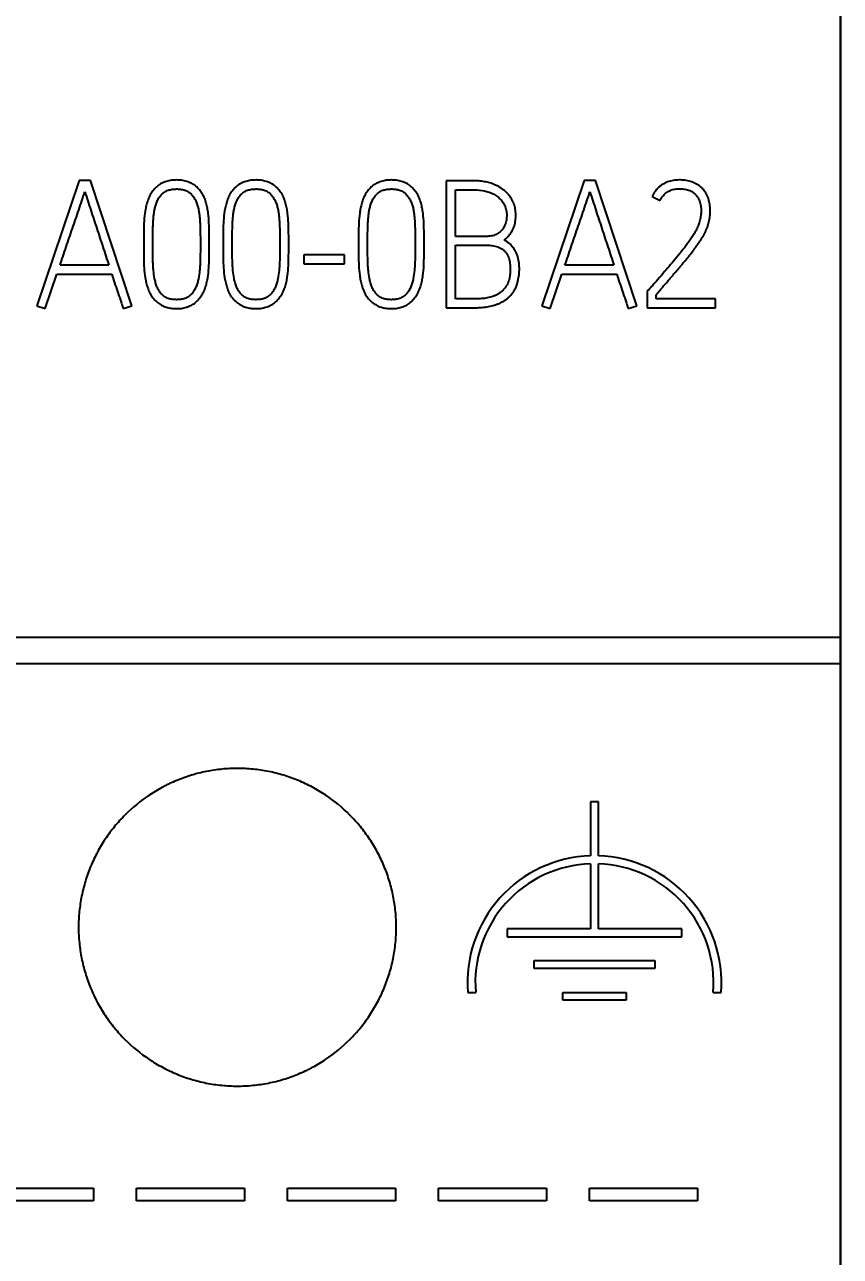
# Model space of a CAD drawing. Extents: x 0 to 420, y 0 to 297.
# Drawn here: x 137.13 to 147.4, y 162.62 to 178.13 of the extents above; entities that cross this region are included whole.
import ezdxf

# ---------------------------------------------------------------- set-up
doc = ezdxf.new("R2010")
doc.units = 0
doc.header["$LTSCALE"] = 23.1
for name, color, linetype in [('10000_FRONT', 7, 'CONTINUOUS'), ('10100_DIM_FRONT', 7, 'CONTINUOUS'), ('10500_FRONT_LABELING', 7, 'CONTINUOUS')]:
    doc.layers.add(name, color=color, linetype=linetype)
doc.styles.get("Standard").update_dxf_attribs({"font": 'txt', "width": 0.8})
doc.dimstyles.new('DIMSTYLE_1', dxfattribs={"dimtxt": 3.5, "dimasz": 3.5, "dimexe": 0.18, "dimexo": 0.0625, "dimgap": 0.09, "dimtad": 1, "dimtxsty": 'STANDARD', "dimcen": 0.09, "dimazin": 3, "dimtp": 0.05, "dimtm": 0.05, "dimtfac": 1, "dimtofl": 0, "dimtmove": 0, "dimatfit": 3, "dimtolj": 1})

# ---------------------------------------------------------------- blocks, each defined once
blk = doc.blocks.new('*D0')
at = {"layer": '10100_DIM_FRONT', "linetype": 'CONTINUOUS'}
for p, q in [((147.4, 192.56), (147.4, 130.062)), ((103.9, 151.511), (103.9, 130.062)), ((103.9, 132.062), (125.65, 132.062)), ((147.4, 132.062), (125.65, 132.062))]:
    blk.add_line(p, q, dxfattribs=at)
for points in [[(107.4, 132.562), (103.9, 132.062), (107.4, 131.562)], [(143.9, 131.562), (147.4, 132.062), (143.9, 132.562)]]:
    blk.add_solid(points, dxfattribs=at)
at = {"layer": '10100_DIM_FRONT', "linetype": 'CONTINUOUS', "width": 0.696429}
blk.add_text('43,5', height=3.5, dxfattribs=at).set_placement((121.617, 132.937))
blk = doc.blocks.new('*D1')
at = {"layer": '10100_DIM_FRONT', "linetype": 'CONTINUOUS'}
for p, q in [((111.900486, 192.560113), (111.900486, 137.865388)), ((147.400486, 192.560113), (147.400486, 137.865388)), ((111.900486, 139.865388), (129.650486, 139.865388)), ((147.400486, 139.865388), (129.650486, 139.865388))]:
    blk.add_line(p, q, dxfattribs=at)
for points in [[(115.400486, 140.365388), (111.900486, 139.865388), (115.400486, 139.365388)], [(143.900486, 139.365388), (147.400486, 139.865388), (143.900486, 140.365388)]]:
    blk.add_solid(points, dxfattribs=at)
at = {"layer": '10100_DIM_FRONT', "linetype": 'CONTINUOUS', "width": 0.678571}
blk.add_text('35,5', height=3.5, dxfattribs=at).set_placement((125.819828, 140.740388))

msp = doc.modelspace()

# ---------------------------------------------------------------- linework, layer by layer
at = {"layer": '10000_FRONT', "color": 7, "linetype": 'CONTINUOUS'}
for p, q in [((147.4, 237.561), (147.4, 147.561)), ((111.9, 170.414), (147.4, 170.414)), ((111.9, 170.081), (147.4, 170.081)), ((144.255, 168.341), (144.255, 167.66)), ((144.355, 168.341), (144.255, 168.341)), ((144.355, 167.66), (144.355, 168.341)), ((144.255, 167.56), (144.255, 166.741)), ((144.355, 166.741), (144.355, 167.56)), ((143.205, 166.741), (143.205, 166.641)), ((144.255, 166.741), (143.205, 166.741)), ((145.405, 166.741), (144.355, 166.741)), ((145.405, 166.641), (145.405, 166.741)), ((143.205, 166.641), (145.405, 166.641)), ((143.545, 166.241), (143.545, 166.341)), ((143.545, 166.341), (145.065, 166.341)), ((145.065, 166.341), (145.065, 166.241)), ((145.065, 166.241), (143.545, 166.241)), ((142.71, 165.941), (142.81, 165.941)), ((143.905, 165.841), (143.905, 165.941)), ((143.905, 165.941), (144.705, 165.941)), ((144.705, 165.841), (143.905, 165.841)), ((144.705, 165.941), (144.705, 165.841)), ((145.8, 165.941), (145.9, 165.941)), ((136.64, 163.475), (137.999, 163.475)), ((137.999, 163.475), (137.999, 163.315)), ((138.541, 163.315), (138.541, 163.475)), ((138.541, 163.475), (139.899, 163.475)), ((139.899, 163.475), (139.899, 163.315)), ((140.442, 163.315), (140.442, 163.475)), ((140.442, 163.475), (141.8, 163.475)), ((141.8, 163.475), (141.8, 163.315)), ((142.342, 163.315), (142.342, 163.475)), ((142.342, 163.475), (143.701, 163.475)), ((143.701, 163.475), (143.701, 163.315)), ((144.243, 163.315), (144.243, 163.475)), ((144.243, 163.475), (145.602, 163.475)), ((145.602, 163.475), (145.602, 163.315)), ((137.999, 163.315), (136.64, 163.315)), ((139.899, 163.315), (138.541, 163.315)), ((141.8, 163.315), (140.442, 163.315)), ((143.701, 163.315), (142.342, 163.315)), ((145.602, 163.315), (144.243, 163.315))]:
    msp.add_line(p, q, dxfattribs=at)
for radius, start, end in [(1.6, 91.7908, 184.3012), (1.6, 355.6988, 88.2092), (1.5, 91.9102, 184.5886), (1.5, 355.4114, 88.0898)]:
    msp.add_arc((144.305, 166.061), radius, start, end, dxfattribs=at)
for points, knots in [([(141.81, 166.761), (141.81, 166.827), (141.807, 166.892), (141.794, 167.022), (141.785, 167.086), (141.76, 167.214), (141.744, 167.277), (141.715, 167.371), (141.705, 167.403), (141.683, 167.465), (141.671, 167.495), (141.634, 167.586), (141.578, 167.704), (141.511, 167.816), (141.457, 167.897), (141.438, 167.924), (141.399, 167.977), (141.379, 168.003), (141.316, 168.079), (141.272, 168.128), (141.134, 168.266), (141.033, 168.349), (140.897, 168.441), (140.869, 168.459), (140.812, 168.492), (140.784, 168.509), (140.697, 168.555), (140.638, 168.583), (140.518, 168.633), (140.456, 168.655), (140.362, 168.684), (140.331, 168.693), (140.267, 168.709), (140.234, 168.716), (140.137, 168.735), (140.008, 168.754), (139.878, 168.761), (139.747, 168.761), (139.682, 168.758), (139.583, 168.748), (139.55, 168.744), (139.485, 168.735), (139.453, 168.729), (139.356, 168.71), (139.293, 168.694), (139.168, 168.656), (139.107, 168.634), (139.016, 168.597), (138.986, 168.583), (138.941, 168.562), (138.926, 168.555), (138.897, 168.54), (138.824, 168.502), (138.754, 168.46), (138.591, 168.352), (138.49, 168.269), (138.373, 168.152), (138.35, 168.128), (138.306, 168.08), (138.285, 168.055), (138.223, 167.979), (138.184, 167.927), (138.112, 167.819), (138.078, 167.763), (138.032, 167.676), (138.017, 167.647), (137.989, 167.587), (137.975, 167.557), (137.938, 167.466), (137.894, 167.343), (137.862, 167.217), (137.843, 167.121), (137.837, 167.089), (137.828, 167.024), (137.823, 166.991), (137.814, 166.893), (137.81, 166.827), (137.81, 166.761)], [0, 0, 0, 0, 0.03125, 0.03125, 0.0625, 0.0625, 0.09375, 0.09375, 0.109375, 0.109375, 0.125, 0.125, 0.15625, 0.1875, 0.1875, 0.203125, 0.203125, 0.21875, 0.21875, 0.25, 0.25, 0.3125, 0.3125, 0.328125, 0.328125, 0.34375, 0.34375, 0.375, 0.375, 0.40625, 0.40625, 0.421875, 0.421875, 0.4375, 0.4375, 0.46875, 0.5, 0.5, 0.53125, 0.53125, 0.546875, 0.546875, 0.5625, 0.5625, 0.59375, 0.59375, 0.625, 0.625, 0.640625, 0.640625, 0.648438, 0.648438, 0.65625, 0.6875, 0.6875, 0.75, 0.75, 0.765625, 0.765625, 0.78125, 0.78125, 0.8125, 0.8125, 0.84375, 0.84375, 0.859375, 0.859375, 0.875, 0.875, 0.90625, 0.9375, 0.9375, 0.953125, 0.953125, 0.96875, 0.96875, 1, 1, 1, 1]), ([(137.81, 166.761), (137.81, 166.695), (137.814, 166.63), (137.827, 166.5), (137.836, 166.436), (137.861, 166.308), (137.877, 166.245), (137.906, 166.151), (137.916, 166.119), (137.938, 166.057), (137.95, 166.027), (137.987, 165.936), (138.043, 165.818), (138.11, 165.706), (138.164, 165.625), (138.183, 165.598), (138.222, 165.545), (138.242, 165.519), (138.305, 165.443), (138.349, 165.394), (138.487, 165.256), (138.588, 165.173), (138.711, 165.091), (138.724, 165.082), (138.752, 165.064), (138.766, 165.055), (138.809, 165.03), (138.837, 165.014), (138.924, 164.967), (138.983, 164.939), (139.103, 164.889), (139.165, 164.867), (139.259, 164.838), (139.29, 164.83), (139.354, 164.814), (139.386, 164.806), (139.483, 164.787), (139.613, 164.768), (139.743, 164.761), (139.874, 164.761), (139.939, 164.764), (140.038, 164.774), (140.071, 164.778), (140.136, 164.787), (140.168, 164.793), (140.265, 164.812), (140.328, 164.828), (140.453, 164.866), (140.514, 164.888), (140.605, 164.925), (140.635, 164.939), (140.68, 164.96), (140.695, 164.967), (140.724, 164.982), (140.797, 165.02), (140.867, 165.062), (141.03, 165.171), (141.131, 165.253), (141.248, 165.37), (141.271, 165.394), (141.315, 165.443), (141.336, 165.467), (141.398, 165.543), (141.437, 165.595), (141.509, 165.704), (141.543, 165.76), (141.589, 165.846), (141.604, 165.876), (141.632, 165.935), (141.646, 165.965), (141.683, 166.056), (141.727, 166.179), (141.759, 166.305), (141.778, 166.401), (141.784, 166.433), (141.793, 166.498), (141.797, 166.531), (141.807, 166.629), (141.81, 166.695), (141.81, 166.761)], [0, 0, 0, 0, 0.03125, 0.03125, 0.0625, 0.0625, 0.09375, 0.09375, 0.109375, 0.109375, 0.125, 0.125, 0.15625, 0.1875, 0.1875, 0.203125, 0.203125, 0.21875, 0.21875, 0.25, 0.25, 0.3125, 0.3125, 0.320312, 0.320312, 0.328125, 0.328125, 0.34375, 0.34375, 0.375, 0.375, 0.40625, 0.40625, 0.421875, 0.421875, 0.4375, 0.4375, 0.46875, 0.5, 0.5, 0.53125, 0.53125, 0.546875, 0.546875, 0.5625, 0.5625, 0.59375, 0.59375, 0.625, 0.625, 0.640625, 0.640625, 0.648438, 0.648438, 0.65625, 0.6875, 0.6875, 0.75, 0.75, 0.765625, 0.765625, 0.78125, 0.78125, 0.8125, 0.8125, 0.84375, 0.84375, 0.859375, 0.859375, 0.875, 0.875, 0.90625, 0.9375, 0.9375, 0.953125, 0.953125, 0.96875, 0.96875, 1, 1, 1, 1])]:
    msp.add_open_spline(points, degree=3, knots=knots, dxfattribs=at)
at = {"layer": '10500_FRONT_LABELING', "color": 7, "linetype": 'CONTINUOUS'}
for p, q in [((137.819, 176.163), (137.284, 174.586)), ((137.962, 176.163), (137.819, 176.163)), ((138.483, 174.586), (137.962, 176.163)), ((142.44, 176.159), (142.44, 174.561)), ((142.798, 176.159), (142.44, 176.159)), ((142.554, 175.46), (142.554, 176.046)), ((142.554, 176.046), (142.798, 176.046)), ((144.176, 176.163), (143.641, 174.586)), ((144.319, 176.163), (144.176, 176.163)), ((144.84, 174.586), (144.319, 176.163)), ((145.03, 175.964), (145.131, 175.913)), ((142.946, 175.46), (142.554, 175.46)), ((138.631, 175.371), (138.631, 175.347)), ((138.745, 175.347), (138.745, 175.371)), ((139.344, 175.371), (139.344, 175.347)), ((139.456, 175.347), (139.456, 175.371)), ((139.63, 175.371), (139.63, 175.347)), ((139.745, 175.347), (139.745, 175.371)), ((140.344, 175.371), (140.344, 175.347)), ((140.456, 175.347), (140.456, 175.371)), ((141.335, 175.371), (141.335, 175.347)), ((141.449, 175.347), (141.449, 175.371)), ((142.049, 175.371), (142.049, 175.347)), ((142.16, 175.347), (142.16, 175.371)), ((142.554, 174.672), (142.554, 175.349)), ((142.554, 175.349), (142.946, 175.349)), ((140.648, 175.229), (140.648, 175.116)), ((141.158, 175.229), (140.648, 175.229)), ((140.648, 175.116), (141.158, 175.116)), ((141.158, 175.116), (141.158, 175.229)), ((137.391, 174.55), (137.539, 174.983)), ((137.539, 174.983), (138.23, 174.983)), ((138.192, 175.096), (137.577, 175.096)), ((143.749, 174.55), (143.896, 174.983)), ((143.896, 174.983), (144.587, 174.983)), ((144.549, 175.096), (143.934, 175.096)), ((142.791, 174.672), (142.554, 174.672)), ((144.983, 174.781), (144.97, 174.765)), ((144.97, 174.765), (144.97, 174.561)), ((145.082, 174.672), (145.082, 174.725)), ((145.829, 174.672), (145.082, 174.672)), ((145.829, 174.561), (145.829, 174.672)), ((137.284, 174.586), (137.391, 174.55)), ((138.373, 174.55), (138.483, 174.586)), ((142.44, 174.561), (142.791, 174.561)), ((143.641, 174.586), (143.749, 174.55)), ((144.731, 174.55), (144.84, 174.586)), ((144.97, 174.561), (145.829, 174.561))]:
    msp.add_line(p, q, dxfattribs=at)
for points, knots in [([(139.456, 175.371), (139.456, 175.413), (139.456, 175.456), (139.455, 175.541), (139.454, 175.583), (139.451, 175.667), (139.448, 175.709), (139.44, 175.772), (139.436, 175.793), (139.428, 175.835), (139.424, 175.856), (139.412, 175.897), (139.405, 175.918), (139.389, 175.958), (139.38, 175.977), (139.363, 176.005), (139.357, 176.014), (139.345, 176.031), (139.338, 176.04), (139.317, 176.064), (139.302, 176.079), (139.277, 176.1), (139.268, 176.106), (139.25, 176.118), (139.241, 176.124), (139.213, 176.139), (139.193, 176.146), (139.162, 176.156), (139.151, 176.158), (139.13, 176.163), (139.119, 176.165), (139.087, 176.169), (139.066, 176.17), (139.023, 176.17), (139.001, 176.169), (138.959, 176.163), (138.938, 176.159), (138.897, 176.147), (138.876, 176.139), (138.838, 176.119), (138.82, 176.107), (138.795, 176.086), (138.787, 176.079), (138.772, 176.064), (138.765, 176.056), (138.751, 176.04), (138.744, 176.031), (138.732, 176.014), (138.726, 176.005), (138.709, 175.977), (138.7, 175.958), (138.684, 175.918), (138.677, 175.898), (138.665, 175.857), (138.66, 175.836), (138.651, 175.794), (138.648, 175.773), (138.639, 175.71), (138.636, 175.668), (138.632, 175.583), (138.632, 175.541), (138.631, 175.456), (138.631, 175.414), (138.631, 175.371)], [0, 0, 0, 0, 0.0625, 0.0625, 0.125, 0.125, 0.1875, 0.1875, 0.21875, 0.21875, 0.25, 0.25, 0.28125, 0.28125, 0.3125, 0.3125, 0.328125, 0.328125, 0.34375, 0.34375, 0.375, 0.375, 0.390625, 0.390625, 0.40625, 0.40625, 0.4375, 0.4375, 0.453125, 0.453125, 0.46875, 0.46875, 0.5, 0.5, 0.53125, 0.53125, 0.5625, 0.5625, 0.59375, 0.59375, 0.625, 0.625, 0.640625, 0.640625, 0.65625, 0.65625, 0.671875, 0.671875, 0.6875, 0.6875, 0.71875, 0.71875, 0.75, 0.75, 0.78125, 0.78125, 0.8125, 0.8125, 0.875, 0.875, 0.9375, 0.9375, 1, 1, 1, 1]), ([(138.745, 175.371), (138.745, 175.406), (138.745, 175.441), (138.746, 175.512), (138.746, 175.547), (138.748, 175.599), (138.748, 175.617), (138.75, 175.652), (138.752, 175.669), (138.755, 175.704), (138.756, 175.722), (138.761, 175.757), (138.763, 175.774), (138.77, 175.808), (138.774, 175.825), (138.783, 175.859), (138.789, 175.876), (138.798, 175.9), (138.802, 175.908), (138.81, 175.924), (138.814, 175.932), (138.828, 175.954), (138.839, 175.969), (138.857, 175.988), (138.863, 175.995), (138.876, 176.006), (138.883, 176.012), (138.898, 176.022), (138.905, 176.026), (138.921, 176.034), (138.929, 176.038), (138.955, 176.047), (138.972, 176.05), (138.998, 176.054), (139.007, 176.055), (139.025, 176.056), (139.034, 176.057), (139.06, 176.057), (139.078, 176.056), (139.104, 176.052), (139.112, 176.051), (139.13, 176.047), (139.138, 176.044), (139.164, 176.036), (139.18, 176.028), (139.203, 176.014), (139.21, 176.009), (139.223, 175.997), (139.23, 175.991), (139.241, 175.978), (139.247, 175.971), (139.258, 175.956), (139.263, 175.949), (139.277, 175.926), (139.285, 175.911), (139.298, 175.878), (139.304, 175.861), (139.314, 175.827), (139.318, 175.81), (139.325, 175.775), (139.328, 175.758), (139.332, 175.723), (139.334, 175.706), (139.337, 175.671), (139.338, 175.653), (139.34, 175.618), (139.341, 175.6), (139.343, 175.547), (139.343, 175.512), (139.344, 175.442), (139.344, 175.406), (139.344, 175.371)], [0, 0, 0, 0, 0.0625, 0.0625, 0.125, 0.125, 0.15625, 0.15625, 0.1875, 0.1875, 0.21875, 0.21875, 0.25, 0.25, 0.28125, 0.28125, 0.3125, 0.3125, 0.328125, 0.328125, 0.34375, 0.34375, 0.375, 0.375, 0.390625, 0.390625, 0.40625, 0.40625, 0.421875, 0.421875, 0.4375, 0.4375, 0.46875, 0.46875, 0.484375, 0.484375, 0.5, 0.5, 0.53125, 0.53125, 0.546875, 0.546875, 0.5625, 0.5625, 0.59375, 0.59375, 0.609375, 0.609375, 0.625, 0.625, 0.640625, 0.640625, 0.65625, 0.65625, 0.6875, 0.6875, 0.71875, 0.71875, 0.75, 0.75, 0.78125, 0.78125, 0.8125, 0.8125, 0.84375, 0.84375, 0.875, 0.875, 0.9375, 0.9375, 1, 1, 1, 1]), ([(140.456, 175.371), (140.456, 175.413), (140.456, 175.456), (140.455, 175.541), (140.454, 175.583), (140.451, 175.667), (140.448, 175.709), (140.44, 175.772), (140.436, 175.793), (140.428, 175.835), (140.423, 175.856), (140.412, 175.897), (140.405, 175.918), (140.389, 175.958), (140.379, 175.977), (140.363, 176.005), (140.357, 176.014), (140.344, 176.031), (140.338, 176.04), (140.317, 176.064), (140.302, 176.079), (140.277, 176.1), (140.268, 176.106), (140.25, 176.118), (140.241, 176.124), (140.212, 176.139), (140.193, 176.146), (140.161, 176.156), (140.151, 176.158), (140.13, 176.163), (140.119, 176.165), (140.087, 176.169), (140.066, 176.17), (140.023, 176.17), (140.001, 176.169), (139.959, 176.163), (139.938, 176.159), (139.897, 176.147), (139.876, 176.139), (139.838, 176.119), (139.82, 176.107), (139.795, 176.086), (139.787, 176.079), (139.772, 176.064), (139.765, 176.056), (139.751, 176.04), (139.744, 176.031), (139.732, 176.014), (139.726, 176.005), (139.709, 175.977), (139.7, 175.958), (139.684, 175.918), (139.677, 175.898), (139.665, 175.857), (139.66, 175.836), (139.651, 175.794), (139.648, 175.773), (139.639, 175.71), (139.636, 175.668), (139.632, 175.583), (139.632, 175.541), (139.631, 175.456), (139.63, 175.414), (139.63, 175.371)], [0, 0, 0, 0, 0.0625, 0.0625, 0.125, 0.125, 0.1875, 0.1875, 0.21875, 0.21875, 0.25, 0.25, 0.28125, 0.28125, 0.3125, 0.3125, 0.328125, 0.328125, 0.34375, 0.34375, 0.375, 0.375, 0.390625, 0.390625, 0.40625, 0.40625, 0.4375, 0.4375, 0.453125, 0.453125, 0.46875, 0.46875, 0.5, 0.5, 0.53125, 0.53125, 0.5625, 0.5625, 0.59375, 0.59375, 0.625, 0.625, 0.640625, 0.640625, 0.65625, 0.65625, 0.671875, 0.671875, 0.6875, 0.6875, 0.71875, 0.71875, 0.75, 0.75, 0.78125, 0.78125, 0.8125, 0.8125, 0.875, 0.875, 0.9375, 0.9375, 1, 1, 1, 1]), ([(139.745, 175.371), (139.745, 175.406), (139.745, 175.441), (139.746, 175.512), (139.746, 175.547), (139.748, 175.599), (139.748, 175.617), (139.75, 175.652), (139.752, 175.669), (139.755, 175.704), (139.756, 175.722), (139.761, 175.757), (139.763, 175.774), (139.77, 175.808), (139.774, 175.825), (139.783, 175.859), (139.788, 175.876), (139.798, 175.9), (139.802, 175.908), (139.81, 175.924), (139.814, 175.932), (139.828, 175.954), (139.839, 175.969), (139.857, 175.988), (139.863, 175.995), (139.876, 176.006), (139.883, 176.012), (139.898, 176.022), (139.905, 176.026), (139.921, 176.034), (139.929, 176.038), (139.954, 176.047), (139.972, 176.05), (139.998, 176.054), (140.007, 176.055), (140.025, 176.056), (140.033, 176.057), (140.06, 176.057), (140.077, 176.056), (140.104, 176.052), (140.112, 176.051), (140.13, 176.047), (140.138, 176.044), (140.164, 176.036), (140.18, 176.028), (140.202, 176.014), (140.21, 176.009), (140.223, 175.997), (140.23, 175.991), (140.241, 175.978), (140.247, 175.971), (140.257, 175.956), (140.262, 175.949), (140.276, 175.926), (140.285, 175.911), (140.298, 175.878), (140.304, 175.861), (140.314, 175.827), (140.318, 175.81), (140.325, 175.775), (140.328, 175.758), (140.332, 175.723), (140.334, 175.706), (140.337, 175.671), (140.338, 175.653), (140.34, 175.618), (140.341, 175.6), (140.343, 175.547), (140.343, 175.512), (140.344, 175.442), (140.344, 175.406), (140.344, 175.371)], [0, 0, 0, 0, 0.0625, 0.0625, 0.125, 0.125, 0.15625, 0.15625, 0.1875, 0.1875, 0.21875, 0.21875, 0.25, 0.25, 0.28125, 0.28125, 0.3125, 0.3125, 0.328125, 0.328125, 0.34375, 0.34375, 0.375, 0.375, 0.390625, 0.390625, 0.40625, 0.40625, 0.421875, 0.421875, 0.4375, 0.4375, 0.46875, 0.46875, 0.484375, 0.484375, 0.5, 0.5, 0.53125, 0.53125, 0.546875, 0.546875, 0.5625, 0.5625, 0.59375, 0.59375, 0.609375, 0.609375, 0.625, 0.625, 0.640625, 0.640625, 0.65625, 0.65625, 0.6875, 0.6875, 0.71875, 0.71875, 0.75, 0.75, 0.78125, 0.78125, 0.8125, 0.8125, 0.84375, 0.84375, 0.875, 0.875, 0.9375, 0.9375, 1, 1, 1, 1]), ([(142.16, 175.371), (142.16, 175.413), (142.16, 175.456), (142.159, 175.541), (142.159, 175.583), (142.155, 175.667), (142.152, 175.709), (142.144, 175.772), (142.141, 175.793), (142.133, 175.835), (142.128, 175.856), (142.116, 175.897), (142.109, 175.918), (142.093, 175.958), (142.084, 175.977), (142.067, 176.005), (142.061, 176.014), (142.049, 176.031), (142.042, 176.04), (142.022, 176.064), (142.006, 176.079), (141.981, 176.1), (141.973, 176.106), (141.955, 176.118), (141.945, 176.124), (141.917, 176.139), (141.897, 176.146), (141.866, 176.156), (141.855, 176.158), (141.834, 176.163), (141.824, 176.165), (141.792, 176.169), (141.77, 176.17), (141.727, 176.17), (141.706, 176.169), (141.663, 176.163), (141.642, 176.159), (141.601, 176.147), (141.581, 176.139), (141.543, 176.119), (141.525, 176.107), (141.5, 176.086), (141.492, 176.079), (141.476, 176.064), (141.469, 176.056), (141.455, 176.04), (141.449, 176.031), (141.436, 176.014), (141.43, 176.005), (141.414, 175.977), (141.404, 175.958), (141.388, 175.918), (141.382, 175.898), (141.369, 175.857), (141.364, 175.836), (141.356, 175.794), (141.352, 175.773), (141.344, 175.71), (141.34, 175.668), (141.337, 175.583), (141.336, 175.541), (141.335, 175.456), (141.335, 175.414), (141.335, 175.371)], [0, 0, 0, 0, 0.0625, 0.0625, 0.125, 0.125, 0.1875, 0.1875, 0.21875, 0.21875, 0.25, 0.25, 0.28125, 0.28125, 0.3125, 0.3125, 0.328125, 0.328125, 0.34375, 0.34375, 0.375, 0.375, 0.390625, 0.390625, 0.40625, 0.40625, 0.4375, 0.4375, 0.453125, 0.453125, 0.46875, 0.46875, 0.5, 0.5, 0.53125, 0.53125, 0.5625, 0.5625, 0.59375, 0.59375, 0.625, 0.625, 0.640625, 0.640625, 0.65625, 0.65625, 0.671875, 0.671875, 0.6875, 0.6875, 0.71875, 0.71875, 0.75, 0.75, 0.78125, 0.78125, 0.8125, 0.8125, 0.875, 0.875, 0.9375, 0.9375, 1, 1, 1, 1]), ([(141.449, 175.371), (141.449, 175.406), (141.449, 175.441), (141.45, 175.512), (141.451, 175.547), (141.452, 175.599), (141.453, 175.617), (141.455, 175.652), (141.456, 175.669), (141.459, 175.704), (141.461, 175.722), (141.465, 175.757), (141.468, 175.774), (141.474, 175.808), (141.478, 175.825), (141.488, 175.859), (141.493, 175.876), (141.503, 175.9), (141.506, 175.908), (141.514, 175.924), (141.519, 175.932), (141.533, 175.954), (141.543, 175.969), (141.561, 175.988), (141.567, 175.995), (141.581, 176.006), (141.588, 176.012), (141.602, 176.022), (141.61, 176.026), (141.625, 176.034), (141.634, 176.038), (141.659, 176.047), (141.676, 176.05), (141.702, 176.054), (141.711, 176.055), (141.729, 176.056), (141.738, 176.057), (141.764, 176.057), (141.782, 176.056), (141.808, 176.052), (141.817, 176.051), (141.834, 176.047), (141.843, 176.044), (141.868, 176.036), (141.884, 176.028), (141.907, 176.014), (141.914, 176.009), (141.928, 175.997), (141.934, 175.991), (141.946, 175.978), (141.951, 175.971), (141.962, 175.956), (141.967, 175.949), (141.981, 175.926), (141.989, 175.911), (142.003, 175.878), (142.009, 175.861), (142.019, 175.827), (142.023, 175.81), (142.03, 175.775), (142.032, 175.758), (142.037, 175.723), (142.038, 175.706), (142.041, 175.671), (142.043, 175.653), (142.045, 175.618), (142.045, 175.6), (142.047, 175.547), (142.048, 175.512), (142.048, 175.442), (142.049, 175.406), (142.049, 175.371)], [0, 0, 0, 0, 0.0625, 0.0625, 0.125, 0.125, 0.15625, 0.15625, 0.1875, 0.1875, 0.21875, 0.21875, 0.25, 0.25, 0.28125, 0.28125, 0.3125, 0.3125, 0.328125, 0.328125, 0.34375, 0.34375, 0.375, 0.375, 0.390625, 0.390625, 0.40625, 0.40625, 0.421875, 0.421875, 0.4375, 0.4375, 0.46875, 0.46875, 0.484375, 0.484375, 0.5, 0.5, 0.53125, 0.53125, 0.546875, 0.546875, 0.5625, 0.5625, 0.59375, 0.59375, 0.609375, 0.609375, 0.625, 0.625, 0.640625, 0.640625, 0.65625, 0.65625, 0.6875, 0.6875, 0.71875, 0.71875, 0.75, 0.75, 0.78125, 0.78125, 0.8125, 0.8125, 0.84375, 0.84375, 0.875, 0.875, 0.9375, 0.9375, 1, 1, 1, 1]), ([(143.167, 175.413), (143.186, 175.427), (143.203, 175.443), (143.227, 175.468), (143.234, 175.477), (143.248, 175.496), (143.254, 175.506), (143.273, 175.536), (143.283, 175.556), (143.295, 175.589), (143.298, 175.6), (143.304, 175.623), (143.306, 175.634), (143.312, 175.669), (143.314, 175.692), (143.315, 175.726), (143.315, 175.738), (143.313, 175.761), (143.312, 175.773), (143.308, 175.807), (143.303, 175.83), (143.293, 175.863), (143.289, 175.874), (143.28, 175.895), (143.275, 175.906), (143.259, 175.937), (143.246, 175.956), (143.225, 175.984), (143.217, 175.992), (143.202, 176.01), (143.193, 176.018), (143.167, 176.041), (143.149, 176.055), (143.12, 176.074), (143.11, 176.08), (143.089, 176.092), (143.079, 176.097), (143.047, 176.112), (143.026, 176.121), (142.982, 176.135), (142.96, 176.141), (142.914, 176.15), (142.891, 176.154), (142.845, 176.158), (142.821, 176.159), (142.798, 176.159)], [0, 0, 0, 0, 0.0625, 0.0625, 0.09375, 0.09375, 0.125, 0.125, 0.1875, 0.1875, 0.21875, 0.21875, 0.25, 0.25, 0.3125, 0.3125, 0.34375, 0.34375, 0.375, 0.375, 0.4375, 0.4375, 0.46875, 0.46875, 0.5, 0.5, 0.5625, 0.5625, 0.59375, 0.59375, 0.625, 0.625, 0.6875, 0.6875, 0.71875, 0.71875, 0.75, 0.75, 0.8125, 0.8125, 0.875, 0.875, 0.9375, 0.9375, 1, 1, 1, 1]), ([(142.798, 176.046), (142.839, 176.046), (142.88, 176.042), (142.94, 176.029), (142.96, 176.023), (142.989, 176.013), (142.999, 176.009), (143.018, 176), (143.027, 175.996), (143.055, 175.981), (143.072, 175.97), (143.097, 175.951), (143.104, 175.944), (143.119, 175.93), (143.126, 175.922), (143.14, 175.906), (143.146, 175.898), (143.158, 175.881), (143.163, 175.872), (143.178, 175.845), (143.185, 175.825), (143.193, 175.795), (143.195, 175.785), (143.198, 175.765), (143.199, 175.754), (143.201, 175.734), (143.201, 175.723), (143.2, 175.703), (143.199, 175.693), (143.197, 175.672), (143.196, 175.662), (143.191, 175.641), (143.186, 175.621), (143.179, 175.602), (143.17, 175.583), (143.165, 175.574), (143.154, 175.557), (143.148, 175.548), (143.134, 175.532), (143.127, 175.525), (143.103, 175.504), (143.086, 175.493), (143.048, 175.475), (143.028, 175.469), (142.998, 175.463), (142.987, 175.462), (142.966, 175.46), (142.956, 175.46), (142.946, 175.46)], [0, 0, 0, 0, 0.125, 0.125, 0.1875, 0.1875, 0.21875, 0.21875, 0.25, 0.25, 0.3125, 0.3125, 0.34375, 0.34375, 0.375, 0.375, 0.40625, 0.40625, 0.4375, 0.4375, 0.5, 0.5, 0.53125, 0.53125, 0.5625, 0.5625, 0.59375, 0.59375, 0.625, 0.625, 0.65625, 0.65625, 0.6875, 0.71875, 0.71875, 0.75, 0.75, 0.78125, 0.78125, 0.8125, 0.8125, 0.875, 0.875, 0.9375, 0.9375, 0.96875, 0.96875, 1, 1, 1, 1]), ([(145.131, 175.913), (145.14, 175.931), (145.151, 175.949), (145.17, 175.973), (145.177, 175.98), (145.192, 175.995), (145.208, 176.008), (145.225, 176.02), (145.243, 176.03), (145.252, 176.035), (145.281, 176.047), (145.301, 176.052), (145.332, 176.057), (145.342, 176.058), (145.363, 176.059), (145.373, 176.059), (145.404, 176.059), (145.424, 176.057), (145.455, 176.052), (145.465, 176.049), (145.485, 176.044), (145.495, 176.04), (145.514, 176.033), (145.523, 176.028), (145.541, 176.018), (145.55, 176.012), (145.566, 175.999), (145.574, 175.992), (145.588, 175.978), (145.594, 175.97), (145.606, 175.952), (145.612, 175.944), (145.621, 175.925), (145.625, 175.916), (145.632, 175.896), (145.635, 175.886), (145.64, 175.866), (145.642, 175.856), (145.645, 175.836), (145.646, 175.826), (145.647, 175.805), (145.648, 175.795), (145.648, 175.763), (145.646, 175.743), (145.641, 175.702), (145.637, 175.682), (145.63, 175.652), (145.628, 175.642), (145.622, 175.622), (145.619, 175.613), (145.608, 175.584), (145.6, 175.565), (145.581, 175.529), (145.571, 175.511), (145.549, 175.477), (145.538, 175.459), (145.504, 175.408), (145.48, 175.375), (145.432, 175.309), (145.407, 175.277), (145.355, 175.214), (145.329, 175.183), (145.277, 175.12), (145.25, 175.089), (145.197, 175.027), (145.171, 174.996), (145.117, 174.934), (145.091, 174.904), (145.05, 174.858), (145.037, 174.842), (145.01, 174.812), (144.997, 174.796), (144.983, 174.781)], [0, 0, 0, 0, 0.03125, 0.03125, 0.046875, 0.046875, 0.0625, 0.078125, 0.078125, 0.09375, 0.09375, 0.125, 0.125, 0.140625, 0.140625, 0.15625, 0.15625, 0.1875, 0.1875, 0.203125, 0.203125, 0.21875, 0.21875, 0.234375, 0.234375, 0.25, 0.25, 0.265625, 0.265625, 0.28125, 0.28125, 0.296875, 0.296875, 0.3125, 0.3125, 0.328125, 0.328125, 0.34375, 0.34375, 0.359375, 0.359375, 0.375, 0.375, 0.40625, 0.40625, 0.4375, 0.4375, 0.453125, 0.453125, 0.46875, 0.46875, 0.5, 0.5, 0.53125, 0.53125, 0.5625, 0.5625, 0.625, 0.625, 0.6875, 0.6875, 0.75, 0.75, 0.8125, 0.8125, 0.875, 0.875, 0.9375, 0.9375, 0.96875, 0.96875, 1, 1, 1, 1]), ([(145.082, 174.725), (145.113, 174.762), (145.145, 174.799), (145.207, 174.872), (145.239, 174.909), (145.302, 174.982), (145.333, 175.019), (145.396, 175.093), (145.427, 175.13), (145.488, 175.205), (145.518, 175.242), (145.562, 175.3), (145.577, 175.319), (145.605, 175.359), (145.619, 175.379), (145.646, 175.419), (145.659, 175.439), (145.684, 175.481), (145.695, 175.502), (145.71, 175.535), (145.715, 175.546), (145.724, 175.569), (145.728, 175.58), (145.736, 175.603), (145.739, 175.615), (145.745, 175.638), (145.748, 175.65), (145.755, 175.686), (145.758, 175.71), (145.762, 175.758), (145.762, 175.782), (145.761, 175.819), (145.76, 175.831), (145.757, 175.855), (145.755, 175.867), (145.749, 175.903), (145.743, 175.927), (145.73, 175.961), (145.725, 175.972), (145.714, 175.994), (145.708, 176.005), (145.695, 176.025), (145.688, 176.035), (145.672, 176.053), (145.664, 176.062), (145.646, 176.079), (145.637, 176.088), (145.618, 176.102), (145.608, 176.109), (145.587, 176.121), (145.576, 176.126), (145.554, 176.136), (145.542, 176.141), (145.508, 176.153), (145.485, 176.159), (145.449, 176.165), (145.437, 176.167), (145.412, 176.169), (145.4, 176.17), (145.364, 176.17), (145.339, 176.17), (145.303, 176.165), (145.291, 176.163), (145.267, 176.159), (145.255, 176.155), (145.22, 176.145), (145.198, 176.135), (145.166, 176.117), (145.156, 176.11), (145.136, 176.096), (145.117, 176.081), (145.1, 176.064), (145.083, 176.046), (145.075, 176.036), (145.053, 176.007), (145.041, 175.986), (145.03, 175.964)], [0, 0, 0, 0, 0.0625, 0.0625, 0.125, 0.125, 0.1875, 0.1875, 0.25, 0.25, 0.3125, 0.3125, 0.34375, 0.34375, 0.375, 0.375, 0.40625, 0.40625, 0.4375, 0.4375, 0.453125, 0.453125, 0.46875, 0.46875, 0.484375, 0.484375, 0.5, 0.5, 0.53125, 0.53125, 0.5625, 0.5625, 0.578125, 0.578125, 0.59375, 0.59375, 0.625, 0.625, 0.640625, 0.640625, 0.65625, 0.65625, 0.671875, 0.671875, 0.6875, 0.6875, 0.703125, 0.703125, 0.71875, 0.71875, 0.734375, 0.734375, 0.75, 0.75, 0.78125, 0.78125, 0.796875, 0.796875, 0.8125, 0.8125, 0.84375, 0.84375, 0.859375, 0.859375, 0.875, 0.875, 0.90625, 0.90625, 0.921875, 0.921875, 0.9375, 0.953125, 0.953125, 0.96875, 0.96875, 1, 1, 1, 1]), ([(137.577, 175.096), (137.603, 175.173), (137.629, 175.25), (137.681, 175.405), (137.707, 175.482), (137.76, 175.636), (137.787, 175.713), (137.826, 175.828), (137.839, 175.867), (137.864, 175.944), (137.877, 175.983), (137.89, 176.021)], [0, 0, 0, 0, 0.25, 0.25, 0.5, 0.5, 0.75, 0.75, 0.875, 0.875, 1, 1, 1, 1]), ([(137.89, 176.021), (137.903, 175.983), (137.915, 175.944), (137.94, 175.867), (137.952, 175.828), (137.99, 175.713), (138.015, 175.636), (138.066, 175.481), (138.092, 175.404), (138.142, 175.25), (138.167, 175.173), (138.192, 175.096)], [0, 0, 0, 0, 0.125, 0.125, 0.25, 0.25, 0.5, 0.5, 0.75, 0.75, 1, 1, 1, 1]), ([(143.934, 175.096), (143.96, 175.173), (143.986, 175.25), (144.038, 175.405), (144.064, 175.482), (144.117, 175.636), (144.144, 175.713), (144.183, 175.828), (144.196, 175.867), (144.222, 175.944), (144.234, 175.983), (144.247, 176.021)], [0, 0, 0, 0, 0.25, 0.25, 0.5, 0.5, 0.75, 0.75, 0.875, 0.875, 1, 1, 1, 1]), ([(144.247, 176.021), (144.26, 175.983), (144.273, 175.944), (144.297, 175.867), (144.31, 175.828), (144.347, 175.713), (144.373, 175.636), (144.423, 175.481), (144.449, 175.404), (144.5, 175.25), (144.525, 175.173), (144.549, 175.096)], [0, 0, 0, 0, 0.125, 0.125, 0.25, 0.25, 0.5, 0.5, 0.75, 0.75, 1, 1, 1, 1]), ([(142.791, 174.561), (142.818, 174.561), (142.845, 174.562), (142.898, 174.565), (142.925, 174.568), (142.977, 174.576), (143.004, 174.582), (143.042, 174.593), (143.055, 174.597), (143.081, 174.606), (143.093, 174.611), (143.118, 174.622), (143.13, 174.628), (143.154, 174.641), (143.165, 174.648), (143.188, 174.663), (143.199, 174.671), (143.22, 174.688), (143.23, 174.697), (143.259, 174.726), (143.275, 174.747), (143.297, 174.781), (143.304, 174.792), (143.316, 174.817), (143.322, 174.829), (143.331, 174.854), (143.335, 174.867), (143.341, 174.893), (143.344, 174.906), (143.352, 174.946), (143.356, 174.973), (143.359, 175.013), (143.359, 175.026), (143.36, 175.053), (143.359, 175.067), (143.358, 175.093), (143.357, 175.107), (143.354, 175.134), (143.352, 175.147), (143.345, 175.187), (143.337, 175.213), (143.322, 175.25), (143.316, 175.263), (143.304, 175.287), (143.29, 175.31), (143.273, 175.331), (143.256, 175.351), (143.246, 175.361), (143.215, 175.388), (143.192, 175.402), (143.167, 175.413)], [0, 0, 0, 0, 0.0625, 0.0625, 0.125, 0.125, 0.1875, 0.1875, 0.21875, 0.21875, 0.25, 0.25, 0.28125, 0.28125, 0.3125, 0.3125, 0.34375, 0.34375, 0.375, 0.375, 0.4375, 0.4375, 0.46875, 0.46875, 0.5, 0.5, 0.53125, 0.53125, 0.5625, 0.5625, 0.625, 0.625, 0.65625, 0.65625, 0.6875, 0.6875, 0.71875, 0.71875, 0.75, 0.75, 0.8125, 0.8125, 0.84375, 0.84375, 0.875, 0.90625, 0.90625, 0.9375, 0.9375, 1, 1, 1, 1]), ([(138.631, 175.347), (138.631, 175.305), (138.631, 175.262), (138.632, 175.178), (138.632, 175.136), (138.636, 175.052), (138.639, 175.01), (138.648, 174.947), (138.651, 174.927), (138.66, 174.885), (138.665, 174.864), (138.677, 174.823), (138.684, 174.803), (138.7, 174.763), (138.709, 174.744), (138.725, 174.716), (138.731, 174.707), (138.744, 174.69), (138.751, 174.682), (138.765, 174.666), (138.772, 174.658), (138.787, 174.643), (138.795, 174.636), (138.812, 174.622), (138.82, 174.615), (138.838, 174.603), (138.847, 174.598), (138.875, 174.582), (138.895, 174.574), (138.936, 174.562), (138.957, 174.557), (138.999, 174.551), (139.02, 174.55), (139.053, 174.55), (139.063, 174.55), (139.085, 174.551), (139.095, 174.552), (139.127, 174.556), (139.148, 174.561), (139.178, 174.57), (139.188, 174.573), (139.208, 174.581), (139.218, 174.586), (139.247, 174.601), (139.264, 174.613), (139.289, 174.633), (139.297, 174.641), (139.312, 174.656), (139.319, 174.664), (139.34, 174.688), (139.353, 174.705), (139.37, 174.733), (139.375, 174.742), (139.384, 174.761), (139.389, 174.771), (139.401, 174.8), (139.408, 174.82), (139.421, 174.861), (139.426, 174.882), (139.435, 174.924), (139.438, 174.945), (139.447, 175.008), (139.451, 175.05), (139.454, 175.135), (139.455, 175.177), (139.456, 175.262), (139.456, 175.304), (139.456, 175.347)], [0, 0, 0, 0, 0.0625, 0.0625, 0.125, 0.125, 0.1875, 0.1875, 0.21875, 0.21875, 0.25, 0.25, 0.28125, 0.28125, 0.3125, 0.3125, 0.328125, 0.328125, 0.34375, 0.34375, 0.359375, 0.359375, 0.375, 0.375, 0.390625, 0.390625, 0.40625, 0.40625, 0.4375, 0.4375, 0.46875, 0.46875, 0.5, 0.5, 0.515625, 0.515625, 0.53125, 0.53125, 0.5625, 0.5625, 0.578125, 0.578125, 0.59375, 0.59375, 0.625, 0.625, 0.640625, 0.640625, 0.65625, 0.65625, 0.6875, 0.6875, 0.703125, 0.703125, 0.71875, 0.71875, 0.75, 0.75, 0.78125, 0.78125, 0.8125, 0.8125, 0.875, 0.875, 0.9375, 0.9375, 1, 1, 1, 1]), ([(139.344, 175.347), (139.344, 175.312), (139.344, 175.276), (139.343, 175.206), (139.343, 175.171), (139.341, 175.118), (139.34, 175.101), (139.338, 175.066), (139.336, 175.048), (139.331, 174.996), (139.327, 174.962), (139.316, 174.91), (139.312, 174.893), (139.302, 174.859), (139.296, 174.842), (139.286, 174.818), (139.283, 174.81), (139.275, 174.794), (139.27, 174.786), (139.261, 174.772), (139.256, 174.764), (139.246, 174.75), (139.24, 174.743), (139.229, 174.73), (139.222, 174.724), (139.209, 174.712), (139.202, 174.707), (139.187, 174.697), (139.18, 174.693), (139.164, 174.685), (139.156, 174.682), (139.131, 174.673), (139.114, 174.669), (139.087, 174.665), (139.079, 174.665), (139.061, 174.663), (139.052, 174.663), (139.026, 174.663), (139, 174.665), (138.974, 174.67), (138.957, 174.673), (138.948, 174.676), (138.923, 174.684), (138.907, 174.692), (138.885, 174.707), (138.878, 174.712), (138.864, 174.724), (138.858, 174.73), (138.846, 174.743), (138.841, 174.75), (138.83, 174.764), (138.825, 174.772), (138.812, 174.794), (138.804, 174.81), (138.791, 174.843), (138.786, 174.86), (138.776, 174.894), (138.772, 174.911), (138.762, 174.962), (138.757, 174.997), (138.752, 175.049), (138.751, 175.066), (138.749, 175.101), (138.748, 175.119), (138.746, 175.171), (138.746, 175.206), (138.745, 175.277), (138.745, 175.312), (138.745, 175.347)], [0, 0, 0, 0, 0.0625, 0.0625, 0.125, 0.125, 0.15625, 0.15625, 0.1875, 0.1875, 0.25, 0.25, 0.28125, 0.28125, 0.3125, 0.3125, 0.328125, 0.328125, 0.34375, 0.34375, 0.359375, 0.359375, 0.375, 0.375, 0.390625, 0.390625, 0.40625, 0.40625, 0.421875, 0.421875, 0.4375, 0.4375, 0.46875, 0.46875, 0.484375, 0.484375, 0.5, 0.5, 0.53125, 0.546875, 0.546875, 0.5625, 0.5625, 0.59375, 0.59375, 0.609375, 0.609375, 0.625, 0.625, 0.640625, 0.640625, 0.65625, 0.65625, 0.6875, 0.6875, 0.71875, 0.71875, 0.75, 0.75, 0.8125, 0.8125, 0.84375, 0.84375, 0.875, 0.875, 0.9375, 0.9375, 1, 1, 1, 1]), ([(139.63, 175.347), (139.63, 175.305), (139.631, 175.262), (139.632, 175.178), (139.632, 175.136), (139.636, 175.052), (139.639, 175.01), (139.648, 174.947), (139.651, 174.927), (139.66, 174.885), (139.665, 174.864), (139.677, 174.823), (139.683, 174.803), (139.699, 174.763), (139.709, 174.744), (139.725, 174.716), (139.731, 174.707), (139.744, 174.69), (139.751, 174.682), (139.765, 174.666), (139.772, 174.658), (139.787, 174.643), (139.795, 174.636), (139.812, 174.622), (139.82, 174.615), (139.838, 174.603), (139.847, 174.598), (139.875, 174.582), (139.895, 174.574), (139.936, 174.562), (139.957, 174.557), (139.999, 174.551), (140.02, 174.55), (140.052, 174.55), (140.063, 174.55), (140.085, 174.551), (140.095, 174.552), (140.127, 174.556), (140.148, 174.561), (140.178, 174.57), (140.188, 174.573), (140.208, 174.581), (140.218, 174.586), (140.246, 174.601), (140.264, 174.613), (140.289, 174.633), (140.297, 174.641), (140.312, 174.656), (140.319, 174.664), (140.34, 174.688), (140.353, 174.705), (140.37, 174.733), (140.375, 174.742), (140.384, 174.761), (140.389, 174.771), (140.401, 174.8), (140.408, 174.82), (140.421, 174.861), (140.426, 174.882), (140.435, 174.924), (140.438, 174.945), (140.447, 175.008), (140.451, 175.05), (140.454, 175.135), (140.455, 175.177), (140.456, 175.262), (140.456, 175.304), (140.456, 175.347)], [0, 0, 0, 0, 0.0625, 0.0625, 0.125, 0.125, 0.1875, 0.1875, 0.21875, 0.21875, 0.25, 0.25, 0.28125, 0.28125, 0.3125, 0.3125, 0.328125, 0.328125, 0.34375, 0.34375, 0.359375, 0.359375, 0.375, 0.375, 0.390625, 0.390625, 0.40625, 0.40625, 0.4375, 0.4375, 0.46875, 0.46875, 0.5, 0.5, 0.515625, 0.515625, 0.53125, 0.53125, 0.5625, 0.5625, 0.578125, 0.578125, 0.59375, 0.59375, 0.625, 0.625, 0.640625, 0.640625, 0.65625, 0.65625, 0.6875, 0.6875, 0.703125, 0.703125, 0.71875, 0.71875, 0.75, 0.75, 0.78125, 0.78125, 0.8125, 0.8125, 0.875, 0.875, 0.9375, 0.9375, 1, 1, 1, 1]), ([(140.344, 175.347), (140.344, 175.312), (140.344, 175.276), (140.343, 175.206), (140.343, 175.171), (140.341, 175.118), (140.34, 175.101), (140.338, 175.066), (140.336, 175.048), (140.331, 174.996), (140.327, 174.962), (140.316, 174.91), (140.312, 174.893), (140.302, 174.859), (140.296, 174.842), (140.286, 174.818), (140.282, 174.81), (140.275, 174.794), (140.27, 174.786), (140.261, 174.772), (140.256, 174.764), (140.246, 174.75), (140.24, 174.743), (140.228, 174.73), (140.222, 174.724), (140.209, 174.712), (140.202, 174.707), (140.187, 174.697), (140.18, 174.693), (140.164, 174.685), (140.156, 174.682), (140.131, 174.673), (140.113, 174.669), (140.087, 174.665), (140.078, 174.665), (140.061, 174.663), (140.052, 174.663), (140.026, 174.663), (140, 174.665), (139.974, 174.67), (139.957, 174.673), (139.948, 174.676), (139.923, 174.684), (139.907, 174.692), (139.885, 174.707), (139.878, 174.712), (139.864, 174.724), (139.858, 174.73), (139.846, 174.743), (139.841, 174.75), (139.83, 174.764), (139.825, 174.772), (139.812, 174.794), (139.804, 174.81), (139.791, 174.843), (139.786, 174.86), (139.776, 174.894), (139.772, 174.911), (139.762, 174.962), (139.757, 174.997), (139.752, 175.049), (139.751, 175.066), (139.749, 175.101), (139.748, 175.119), (139.746, 175.171), (139.746, 175.206), (139.745, 175.277), (139.745, 175.312), (139.745, 175.347)], [0, 0, 0, 0, 0.0625, 0.0625, 0.125, 0.125, 0.15625, 0.15625, 0.1875, 0.1875, 0.25, 0.25, 0.28125, 0.28125, 0.3125, 0.3125, 0.328125, 0.328125, 0.34375, 0.34375, 0.359375, 0.359375, 0.375, 0.375, 0.390625, 0.390625, 0.40625, 0.40625, 0.421875, 0.421875, 0.4375, 0.4375, 0.46875, 0.46875, 0.484375, 0.484375, 0.5, 0.5, 0.53125, 0.546875, 0.546875, 0.5625, 0.5625, 0.59375, 0.59375, 0.609375, 0.609375, 0.625, 0.625, 0.640625, 0.640625, 0.65625, 0.65625, 0.6875, 0.6875, 0.71875, 0.71875, 0.75, 0.75, 0.8125, 0.8125, 0.84375, 0.84375, 0.875, 0.875, 0.9375, 0.9375, 1, 1, 1, 1]), ([(141.335, 175.347), (141.335, 175.305), (141.335, 175.262), (141.336, 175.178), (141.337, 175.136), (141.34, 175.052), (141.344, 175.01), (141.352, 174.947), (141.356, 174.927), (141.364, 174.885), (141.369, 174.864), (141.381, 174.823), (141.388, 174.803), (141.404, 174.763), (141.413, 174.744), (141.43, 174.716), (141.436, 174.707), (141.449, 174.69), (141.455, 174.682), (141.469, 174.666), (141.477, 174.658), (141.492, 174.643), (141.5, 174.636), (141.516, 174.622), (141.525, 174.615), (141.542, 174.603), (141.551, 174.598), (141.579, 174.582), (141.599, 174.574), (141.64, 174.562), (141.661, 174.557), (141.704, 174.551), (141.725, 174.55), (141.757, 174.55), (141.768, 174.55), (141.789, 174.551), (141.8, 174.552), (141.831, 174.556), (141.852, 174.561), (141.883, 174.57), (141.893, 174.573), (141.913, 174.581), (141.923, 174.586), (141.951, 174.601), (141.968, 174.613), (141.993, 174.633), (142.001, 174.641), (142.016, 174.656), (142.024, 174.664), (142.045, 174.688), (142.057, 174.705), (142.074, 174.733), (142.079, 174.742), (142.089, 174.761), (142.093, 174.771), (142.106, 174.8), (142.113, 174.82), (142.125, 174.861), (142.13, 174.882), (142.139, 174.924), (142.143, 174.945), (142.151, 175.008), (142.155, 175.05), (142.159, 175.135), (142.159, 175.177), (142.16, 175.262), (142.16, 175.304), (142.16, 175.347)], [0, 0, 0, 0, 0.0625, 0.0625, 0.125, 0.125, 0.1875, 0.1875, 0.21875, 0.21875, 0.25, 0.25, 0.28125, 0.28125, 0.3125, 0.3125, 0.328125, 0.328125, 0.34375, 0.34375, 0.359375, 0.359375, 0.375, 0.375, 0.390625, 0.390625, 0.40625, 0.40625, 0.4375, 0.4375, 0.46875, 0.46875, 0.5, 0.5, 0.515625, 0.515625, 0.53125, 0.53125, 0.5625, 0.5625, 0.578125, 0.578125, 0.59375, 0.59375, 0.625, 0.625, 0.640625, 0.640625, 0.65625, 0.65625, 0.6875, 0.6875, 0.703125, 0.703125, 0.71875, 0.71875, 0.75, 0.75, 0.78125, 0.78125, 0.8125, 0.8125, 0.875, 0.875, 0.9375, 0.9375, 1, 1, 1, 1]), ([(142.049, 175.347), (142.049, 175.312), (142.048, 175.276), (142.048, 175.206), (142.047, 175.171), (142.045, 175.118), (142.045, 175.101), (142.042, 175.066), (142.041, 175.048), (142.036, 174.996), (142.031, 174.962), (142.02, 174.91), (142.016, 174.893), (142.006, 174.859), (142.001, 174.842), (141.991, 174.818), (141.987, 174.81), (141.979, 174.794), (141.975, 174.786), (141.966, 174.772), (141.961, 174.764), (141.95, 174.75), (141.945, 174.743), (141.933, 174.73), (141.927, 174.724), (141.913, 174.712), (141.906, 174.707), (141.892, 174.697), (141.884, 174.693), (141.868, 174.685), (141.86, 174.682), (141.835, 174.673), (141.818, 174.669), (141.792, 174.665), (141.783, 174.665), (141.765, 174.663), (141.757, 174.663), (141.73, 174.663), (141.704, 174.665), (141.678, 174.67), (141.661, 174.673), (141.652, 174.676), (141.627, 174.684), (141.611, 174.692), (141.589, 174.707), (141.582, 174.712), (141.569, 174.724), (141.563, 174.73), (141.551, 174.743), (141.545, 174.75), (141.535, 174.764), (141.53, 174.772), (141.516, 174.794), (141.509, 174.81), (141.496, 174.843), (141.49, 174.86), (141.481, 174.894), (141.477, 174.911), (141.466, 174.962), (141.462, 174.997), (141.457, 175.049), (141.455, 175.066), (141.453, 175.101), (141.452, 175.119), (141.451, 175.171), (141.45, 175.206), (141.449, 175.277), (141.449, 175.312), (141.449, 175.347)], [0, 0, 0, 0, 0.0625, 0.0625, 0.125, 0.125, 0.15625, 0.15625, 0.1875, 0.1875, 0.25, 0.25, 0.28125, 0.28125, 0.3125, 0.3125, 0.328125, 0.328125, 0.34375, 0.34375, 0.359375, 0.359375, 0.375, 0.375, 0.390625, 0.390625, 0.40625, 0.40625, 0.421875, 0.421875, 0.4375, 0.4375, 0.46875, 0.46875, 0.484375, 0.484375, 0.5, 0.5, 0.53125, 0.546875, 0.546875, 0.5625, 0.5625, 0.59375, 0.59375, 0.609375, 0.609375, 0.625, 0.625, 0.640625, 0.640625, 0.65625, 0.65625, 0.6875, 0.6875, 0.71875, 0.71875, 0.75, 0.75, 0.8125, 0.8125, 0.84375, 0.84375, 0.875, 0.875, 0.9375, 0.9375, 1, 1, 1, 1]), ([(142.946, 175.349), (142.97, 175.349), (142.994, 175.348), (143.03, 175.343), (143.042, 175.341), (143.066, 175.335), (143.078, 175.332), (143.101, 175.324), (143.112, 175.319), (143.128, 175.31), (143.134, 175.307), (143.144, 175.301), (143.149, 175.297), (143.164, 175.286), (143.172, 175.278), (143.184, 175.264), (143.188, 175.259), (143.195, 175.249), (143.199, 175.244), (143.215, 175.218), (143.224, 175.195), (143.237, 175.148), (143.241, 175.124), (143.245, 175.076), (143.246, 175.052), (143.244, 175.003), (143.242, 174.979), (143.237, 174.943), (143.234, 174.931), (143.228, 174.907), (143.224, 174.896), (143.211, 174.862), (143.199, 174.84), (143.178, 174.81), (143.17, 174.801), (143.154, 174.783), (143.146, 174.774), (143.128, 174.758), (143.118, 174.751), (143.098, 174.737), (143.087, 174.731), (143.065, 174.719), (143.054, 174.714), (143.032, 174.705), (143.021, 174.701), (142.997, 174.694), (142.985, 174.691), (142.961, 174.686), (142.949, 174.684), (142.925, 174.68), (142.913, 174.679), (142.889, 174.677), (142.877, 174.676), (142.84, 174.673), (142.816, 174.672), (142.791, 174.672)], [0, 0, 0, 0, 0.0625, 0.0625, 0.09375, 0.09375, 0.125, 0.125, 0.15625, 0.15625, 0.171875, 0.171875, 0.1875, 0.1875, 0.21875, 0.21875, 0.234375, 0.234375, 0.25, 0.25, 0.3125, 0.3125, 0.375, 0.375, 0.4375, 0.4375, 0.5, 0.5, 0.53125, 0.53125, 0.5625, 0.5625, 0.625, 0.625, 0.65625, 0.65625, 0.6875, 0.6875, 0.71875, 0.71875, 0.75, 0.75, 0.78125, 0.78125, 0.8125, 0.8125, 0.84375, 0.84375, 0.875, 0.875, 0.90625, 0.90625, 0.9375, 0.9375, 1, 1, 1, 1]), ([(138.23, 174.983), (138.242, 174.946), (138.253, 174.91), (138.276, 174.838), (138.288, 174.802), (138.312, 174.73), (138.325, 174.694), (138.344, 174.64), (138.35, 174.622), (138.362, 174.586), (138.368, 174.568), (138.373, 174.55)], [0, 0, 0, 0, 0.25, 0.25, 0.5, 0.5, 0.75, 0.75, 0.875, 0.875, 1, 1, 1, 1]), ([(144.587, 174.983), (144.599, 174.946), (144.61, 174.91), (144.634, 174.838), (144.645, 174.802), (144.67, 174.73), (144.682, 174.694), (144.701, 174.64), (144.707, 174.622), (144.719, 174.586), (144.725, 174.568), (144.731, 174.55)], [0, 0, 0, 0, 0.25, 0.25, 0.5, 0.5, 0.75, 0.75, 0.875, 0.875, 1, 1, 1, 1])]:
    msp.add_open_spline(points, degree=3, knots=knots, dxfattribs=at)

# ---------------------------------------------------------------- dimensions: what is measured, and where the dimension line sits
at = {"layer": '10100_DIM_FRONT', "linetype": 'CONTINUOUS'}
for base, p1, text, picture, middle in [((147.4, 132.062), (103.9, 151.511), '43,5', '*D0', (126.492, 134.687)), ((147.4, 139.865), (111.9, 192.56), '35,5', '*D1', (130.57, 142.49))]:
    dim = msp.add_linear_dim(base=base, p1=p1, p2=(147.4, 192.56), text=text, dimstyle='DIMSTYLE_1', dxfattribs=at)
    dim.commit()
    dim.dimension.update_dxf_attribs({"geometry": picture, "text_midpoint": middle, "dimtype": 160})

doc.saveas('drawing.dxf')
